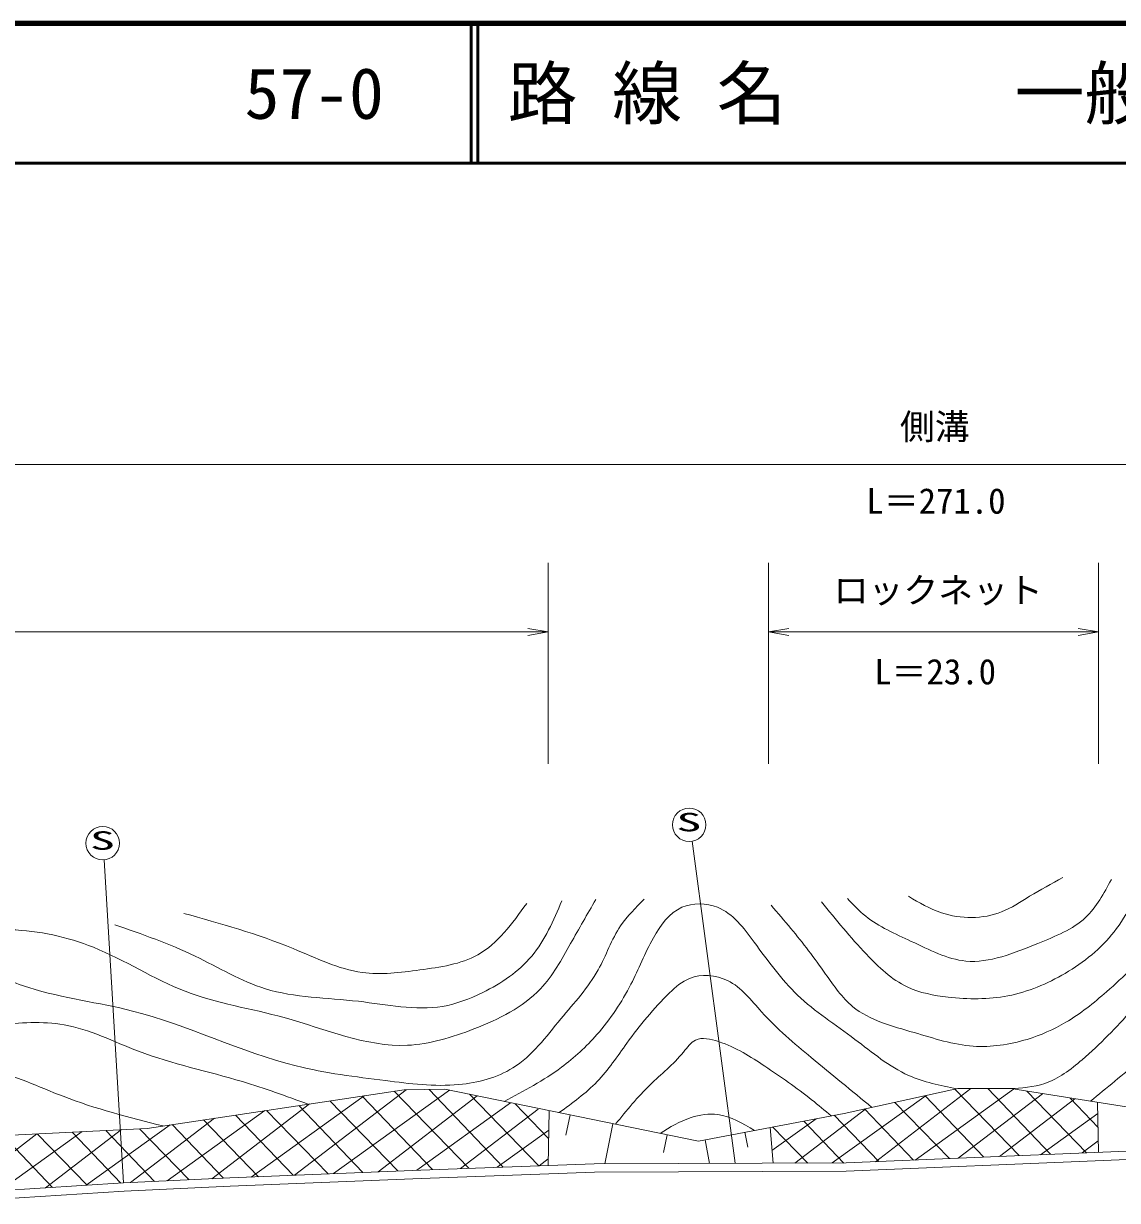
# Model space of a CAD drawing. Units: millimetres, scale not verified. Extents: x 40000 to 680000, y 20000 to 380000.
# Drawn here: x 145663 to 224106, y 295615 to 380000 of the extents above; entities that cross this region are included whole.
import ezdxf
from ezdxf.enums import TextEntityAlignment as Align

# ---------------------------------------------------------------- set-up
doc = ezdxf.new("R2010")
doc.units = ezdxf.units.MM
doc.header["$LTSCALE"] = 1000
for name, color, linetype, lineweight in [('M-BGD', 7, 'Continuous', 13), ('M-STR-STR3', 7, 'Continuous', 13), ('M-STR-STRC', 7, 'Continuous', 13), ('M-TTL', 7, 'Continuous', 13), ('M-TTL-LINE', 7, 'Continuous', 50)]:
    doc.layers.add(name, color=color, linetype=linetype, lineweight=lineweight)
doc.layers.add('M-TTL-TXT', color=7, linetype='Continuous')
doc.styles.add('ＭＳ ゴシック', font='')
doc.styles.get('ＭＳ ゴシック').set_extended_font_data('MS Gothic')

# ---------------------------------------------------------------- blocks, each defined once
blk = doc.blocks.new('open_arrow')
at = {"color": 0, "linetype": 'Continuous', "lineweight": -2}
blk.add_lwpolyline([(7.5, 1.25), (0, 0), (7.5, -1.25)], dxfattribs=at)

msp = doc.modelspace()

# ---------------------------------------------------------------- linework, layer by layer
at = {"layer": 'M-BGD'}
for p, q in [((154526, 300786), (172946, 303555)), ((170084, 303125), (161977, 297293)), ((173108, 303557), (165099, 297423)), ((176203, 303522), (167885, 297538)), ((169945, 303104), (174983, 297828)), ((178191, 303114), (171084, 297671)), ((172229, 303447), (177585, 297922)), ((172946, 303555), (175862, 303592)), ((174752, 303578), (180067, 298012)), ((175862, 303592), (194060, 299863)), ((177650, 303225), (182615, 298103)), ((210383, 303140), (203659, 298303)), ((204507, 301857), (212651, 303635)), ((213597, 303635), (206756, 298396)), ((216661, 303602), (209590, 298515)), ((210321, 303126), (214526, 298723)), ((212438, 303589), (217051, 298830)), ((212651, 303635), (216452, 303635)), ((218733, 303272), (212693, 298646)), ((214799, 303635), (219298, 298925)), ((216452, 303635), (229206, 301608)), ((217603, 303452), (221885, 299034)), ((220704, 302959), (222711, 300858)), ((166165, 302536), (159158, 297169)), ((165403, 302421), (169982, 297625)), ((167635, 302757), (172508, 297730)), ((180590, 302623), (173866, 297786)), ((182563, 302167), (176994, 297901)), ((180923, 302555), (183314, 300051)), ((206056, 302195), (200963, 298294)), ((205969, 302176), (209470, 298510)), ((208142, 302650), (212050, 298619)), ((221045, 302905), (215647, 298771)), ((222677, 302646), (222745, 299070)), ((159365, 301514), (153335, 296895)), ((162959, 302054), (155959, 297018)), ((158568, 301394), (162521, 297316)), ((160873, 301740), (165000, 297419)), ((163092, 302074), (167503, 297522)), ((183348, 302058), (183282, 298127)), ((184558, 300301), (184855, 301749)), ((194060, 299863), (204507, 301857)), ((202500, 301474), (199332, 299195)), ((201608, 301304), (204477, 298299)), ((203782, 301719), (206994, 298406)), ((222692, 301852), (218581, 298895)), ((137656, 299937), (154526, 300786)), ((149870, 300552), (143984, 296318)), ((152685, 300694), (147238, 296522)), ((149158, 300516), (152649, 296860)), ((156177, 301034), (150157, 296704)), ((151564, 300637), (155060, 296976)), ((153978, 300759), (157532, 297092)), ((156331, 301058), (160006, 297209)), ((183324, 300658), (179622, 297995)), ((187337, 298249), (187925, 301120)), ((197599, 299430), (197395, 300500)), ((199195, 300843), (199408, 298289)), ((199389, 300880), (201893, 298297)), ((146626, 300389), (141051, 296119)), ((144201, 300267), (147747, 296553)), ((146649, 300390), (150218, 296708)), ((191560, 299060), (191819, 300323)), ((194857, 298274), (194537, 299954)), ((222729, 299898), (221584, 299021)), ((223060, 299084), (239293, 299712)), ((204645, 298306), (223060, 299084)), ((223084, 298484), (239318, 299112)), ((174151, 297798), (186588, 298247)), ((183290, 298604), (182637, 298104)), ((186588, 298247), (204645, 298306)), ((204658, 297706), (223084, 298484)), ((152836, 296871), (160459, 297230)), ((160459, 297230), (174151, 297798)), ((160486, 296631), (174175, 297199)), ((174175, 297199), (186600, 297647)), ((186600, 297647), (204658, 297706)), ((142313, 296214), (152836, 296871)), ((142354, 295615), (152869, 296272)), ((152869, 296272), (160486, 296631))]:
    msp.add_line(p, q, dxfattribs=at)
for points, knots in [([(216351, 303635), (217221, 303682), (218091, 303728), (218888, 303995), (219877, 304326), (220753, 304997), (221572, 305703), (222869, 306822), (224022, 308031), (225135, 309265), (226022, 310250), (226884, 311249), (227721, 312340), (228339, 313145), (228944, 314000), (229770, 314487), (230342, 314823), (231019, 314984), (231722, 315121), (232576, 315288), (233467, 315419), (234211, 315170), (235173, 314847), (235886, 313887), (236651, 313072), (237713, 311939), (238873, 311085), (240067, 310193), (241232, 309321), (242428, 308413), (243776, 307899), (244878, 307479), (246081, 307322), (247192, 306874), (248273, 306438), (249267, 305727), (250363, 305459), (251552, 305169), (252860, 305399), (254121, 305654), (255747, 305984), (257293, 306356), (258854, 306728), (260801, 307191), (262773, 307653), (264759, 308045), (266150, 308320), (267549, 308561), (268956, 308631), (270710, 308718), (272477, 308539), (274226, 308289), (276434, 307974), (278614, 307546), (280814, 307265), (284361, 306811), (287961, 306740), (291550, 306728), (294173, 306719), (296791, 306741), (299406, 306874), (302584, 307036), (305758, 307362), (308922, 307655), (312053, 307945), (315174, 308204), (318340, 308387), (320105, 308489), (321884, 308568), (323562, 309070), (324848, 309455), (326075, 310089), (327173, 310876), (328553, 311864), (329731, 313093), (330881, 314340), (332001, 315554), (333095, 316785), (334297, 317903), (335260, 318797), (336291, 319619), (337323, 320440)], [0, 0, 0, 0, 1, 1, 1, 2, 2, 2, 3, 3, 3, 4, 4, 4, 5, 5, 5, 6, 6, 6, 7, 7, 7, 8, 8, 8, 9, 9, 9, 10, 10, 10, 11, 11, 11, 12, 12, 12, 13, 13, 13, 14, 14, 14, 15, 15, 15, 16, 16, 16, 17, 17, 17, 18, 18, 18, 19, 19, 19, 20, 20, 20, 21, 21, 21, 22, 22, 22, 23, 23, 23, 24, 24, 24, 25, 25, 25, 26, 26, 26, 27, 27, 27, 27]), ([(202882, 317024), (203917, 315754), (204952, 314484), (206103, 313267), (206975, 312345), (207914, 311453), (209031, 310924), (209930, 310499), (210943, 310308), (211959, 310193), (213404, 310029), (214854, 310018), (216253, 310290), (217688, 310569), (219069, 311145), (220352, 311900), (221694, 312690), (222929, 313677), (223866, 314877), (224848, 316135), (225504, 317629), (226159, 319123)], [0, 0, 0, 0, 1, 1, 1, 2, 2, 2, 3, 3, 3, 4, 4, 4, 5, 5, 5, 6, 6, 6, 7, 7, 7, 7]), ([(223671, 318635), (223132, 317634), (222593, 316633), (221816, 315902), (220902, 315042), (219658, 314556), (218400, 314048), (216677, 313351), (214926, 312613), (213228, 312779), (211903, 312908), (210611, 313587), (209324, 314194), (208166, 314740), (207014, 315228), (206054, 316000), (205584, 316377), (205160, 316823), (204737, 317268)], [0, 0, 0, 0, 1, 1, 1, 2, 2, 2, 3, 3, 3, 4, 4, 4, 5, 5, 5, 6, 6, 6, 6]), ([(209117, 317423), (209881, 316969), (210645, 316516), (211493, 316235), (212868, 315780), (214463, 315780), (215800, 316309), (216512, 316591), (217151, 317023), (217806, 317423), (218583, 317899), (219383, 318329), (220182, 318760)], [0, 0, 0, 0, 1, 1, 1, 2, 2, 2, 3, 3, 3, 4, 4, 4, 4]), ([(229038, 318000), (228319, 316654), (227599, 315309), (226696, 314096), (225731, 312801), (224558, 311657), (223329, 310583), (222405, 309775), (221449, 309005), (220401, 308387), (219531, 307874), (218598, 307464), (217620, 307167), (216368, 306787), (215044, 306590), (213764, 306679), (212330, 306779), (210950, 307237), (209519, 307655), (207953, 308112), (206325, 308521), (205127, 309509), (204361, 310141), (203771, 311010), (203175, 311852), (202372, 312985), (201556, 314068), (200686, 315121), (200225, 315680), (199748, 316230), (199271, 316780)], [0, 0, 0, 0, 1, 1, 1, 2, 2, 2, 3, 3, 3, 4, 4, 4, 5, 5, 5, 6, 6, 6, 7, 7, 7, 8, 8, 8, 9, 9, 9, 10, 10, 10, 10]), ([(67889, 305247), (71735, 305062), (75580, 304877), (79416, 304911), (82973, 304942), (86522, 305161), (90097, 305403), (93373, 305625), (96671, 305866), (99795, 306808), (101479, 307316), (103113, 308027), (104574, 309057), (105561, 309753), (106469, 310595), (107596, 310954), (108285, 311174), (109056, 311214), (109774, 311095), (111366, 310832), (112696, 309793), (114131, 308987), (115424, 308261), (116802, 307724), (118207, 307441), (121196, 306837), (124302, 307377), (127483, 307441), (129949, 307490), (132460, 307254), (134651, 308003), (136117, 308504), (137440, 309447), (138868, 310322), (140010, 311022), (141219, 311678), (142451, 311727), (143631, 311775), (144832, 311268), (146035, 310884), (148533, 310087), (151042, 309819), (153485, 309198), (157442, 308190), (161222, 306256), (165220, 305262), (167314, 304742), (169467, 304480), (171615, 304208), (173365, 303987), (175111, 303760), (176886, 303927), (178246, 304055), (179622, 304415), (180751, 305122), (182123, 305981), (183129, 307351), (184194, 308635), (185150, 309787), (186152, 310869), (186865, 312149), (187438, 313179), (187824, 314338), (188481, 315311), (188951, 316007), (189559, 316608), (190168, 317209)], [0, 0, 0, 0, 1, 1, 1, 2, 2, 2, 3, 3, 3, 4, 4, 4, 5, 5, 5, 6, 6, 6, 7, 7, 7, 8, 8, 8, 9, 9, 9, 10, 10, 10, 11, 11, 11, 12, 12, 12, 13, 13, 13, 14, 14, 14, 15, 15, 15, 16, 16, 16, 17, 17, 17, 18, 18, 18, 19, 19, 19, 20, 20, 20, 21, 21, 21, 22, 22, 22, 22]), ([(114294, 313045), (116150, 312639), (118007, 312234), (119877, 311784), (122794, 311082), (125745, 310270), (128702, 310433), (130641, 310540), (132582, 311067), (134375, 311874), (136029, 312618), (137556, 313601), (139238, 314215), (140968, 314847), (142862, 315089), (144731, 315026), (146776, 314957), (148791, 314523), (150674, 313765), (152935, 312855), (155006, 311478), (157248, 310613), (159512, 309740), (161951, 309388), (164362, 308722), (167325, 307904), (170246, 306613), (173187, 306741), (174785, 306811), (176390, 307300), (177960, 307912), (179741, 308606), (181478, 309459), (182733, 310793), (183609, 311725), (184251, 312892), (184894, 314035), (185493, 315100), (186094, 316143), (186695, 317187)], [0, 0, 0, 0, 1, 1, 1, 2, 2, 2, 3, 3, 3, 4, 4, 4, 5, 5, 5, 6, 6, 6, 7, 7, 7, 8, 8, 8, 9, 9, 9, 10, 10, 10, 11, 11, 11, 12, 12, 12, 13, 13, 13, 13]), ([(152205, 315386), (154152, 314711), (156098, 314036), (157969, 313135), (159650, 312325), (161270, 311332), (163011, 310793), (165118, 310142), (167402, 310154), (169675, 309893), (171718, 309658), (173752, 309203), (175709, 309533), (176695, 309699), (177662, 310065), (178590, 310523), (179924, 311181), (181177, 312030), (182102, 313135), (183056, 314274), (183660, 315685), (184263, 317097)], [0, 0, 0, 0, 1, 1, 1, 2, 2, 2, 3, 3, 3, 4, 4, 4, 5, 5, 5, 6, 6, 6, 7, 7, 7, 7]), ([(157158, 316196), (159788, 315464), (162417, 314732), (164993, 313675), (166632, 313002), (168250, 312197), (169945, 311964), (171287, 311780), (172676, 311954), (174088, 312144), (175545, 312340), (177026, 312554), (178230, 313225), (179663, 314023), (180702, 315470), (181742, 316917)], [0, 0, 0, 0, 1, 1, 1, 2, 2, 2, 3, 3, 3, 4, 4, 4, 5, 5, 5, 5]), ([(180130, 302717), (181546, 303468), (182962, 304218), (184241, 305166), (185164, 305851), (186016, 306638), (186779, 307509), (187742, 308607), (188564, 309837), (189219, 311120), (189773, 312205), (190207, 313328), (190829, 314438), (191335, 315342), (191965, 316238), (192879, 316634), (193650, 316968), (194623, 316946), (195416, 316634), (196549, 316189), (197313, 315154), (198051, 314145), (199054, 312775), (200007, 311455), (201174, 310339), (202404, 309164), (203871, 308217), (205273, 307167), (206530, 306226), (207735, 305203), (209129, 304581), (210204, 304101), (211392, 303860), (212579, 303619)], [0, 0, 0, 0, 1, 1, 1, 2, 2, 2, 3, 3, 3, 4, 4, 4, 5, 5, 5, 6, 6, 6, 7, 7, 7, 8, 8, 8, 9, 9, 9, 10, 10, 10, 11, 11, 11, 11]), ([(184069, 301910), (185027, 302605), (185986, 303299), (186795, 304141), (187595, 304973), (188248, 305950), (188929, 306892), (189855, 308172), (190833, 309388), (191988, 310500), (192419, 310915), (192874, 311315), (193418, 311534), (194260, 311873), (195314, 311778), (196147, 311380), (197157, 310898), (197841, 309972), (198589, 309136), (199682, 307915), (200913, 306884), (202154, 305857), (203594, 304666), (205046, 303479), (206498, 302292)], [0, 0, 0, 0, 1, 1, 1, 2, 2, 2, 3, 3, 3, 4, 4, 4, 5, 5, 5, 6, 6, 6, 7, 7, 7, 8, 8, 8, 8]), ([(222165, 302727), (223332, 303688), (224500, 304648), (225677, 305615), (226766, 306510), (227864, 307409), (229094, 308066), (230014, 308558), (231009, 308913), (232064, 309106), (233413, 309352), (234861, 309333), (236074, 308809), (237125, 308355), (237999, 307523), (238971, 306878), (240335, 305973), (241891, 305438), (243426, 304873), (245030, 304283), (246609, 303660), (248189, 303037)], [0, 0, 0, 0, 1, 1, 1, 2, 2, 2, 3, 3, 3, 4, 4, 4, 5, 5, 5, 6, 6, 6, 7, 7, 7, 7]), ([(68174, 302632), (71103, 302666), (74032, 302701), (76956, 302592), (80025, 302478), (83088, 302206), (86162, 302170), (88510, 302143), (90865, 302253), (93189, 302592), (96043, 303008), (98851, 303768), (101552, 304770), (103393, 305454), (105184, 306249), (107104, 306738), (107936, 306950), (108792, 307104), (109633, 307089), (111564, 307056), (113415, 306135), (115326, 305684), (117028, 305282), (118779, 305254), (120526, 305192), (122759, 305113), (124988, 304979), (127202, 305122), (129711, 305284), (132202, 305802), (134651, 306457), (136433, 306933), (138193, 307482), (139992, 307792), (141239, 308007), (142506, 308108), (143787, 308214), (145390, 308346), (147017, 308485), (148565, 308214), (150402, 307892), (152127, 306993), (153906, 306316), (156343, 305390), (158881, 304879), (161355, 304138), (162942, 303662), (164503, 303091), (166064, 302520)], [0, 0, 0, 0, 1, 1, 1, 2, 2, 2, 3, 3, 3, 4, 4, 4, 5, 5, 5, 6, 6, 6, 7, 7, 7, 8, 8, 8, 9, 9, 9, 10, 10, 10, 11, 11, 11, 12, 12, 12, 13, 13, 13, 14, 14, 14, 15, 15, 15, 16, 16, 16, 16]), ([(188113, 301082), (188908, 302066), (189703, 303050), (190590, 303909), (191383, 304676), (192250, 305343), (192992, 306258), (193259, 306587), (193510, 306947), (193847, 307112), (194309, 307338), (194933, 307194), (195502, 307005), (196787, 306579), (197789, 305927), (198812, 305243), (199939, 304490), (201092, 303699), (202175, 302841), (202653, 302463), (203117, 302071), (203581, 301680)], [0, 0, 0, 0, 1, 1, 1, 2, 2, 2, 3, 3, 3, 4, 4, 4, 5, 5, 5, 6, 6, 6, 7, 7, 7, 7]), ([(129510, 302840), (131465, 303262), (133420, 303684), (135354, 304208), (136634, 304555), (137904, 304946), (139219, 305122), (140546, 305299), (141918, 305256), (143225, 304981), (145051, 304597), (146748, 303759), (148495, 303084), (150827, 302182), (153246, 301570), (155666, 300958)], [0, 0, 0, 0, 1, 1, 1, 2, 2, 2, 3, 3, 3, 4, 4, 4, 5, 5, 5, 5]), ([(191313, 300426), (192022, 300863), (192730, 301300), (193526, 301560), (194145, 301761), (194817, 301856), (195448, 301773), (196384, 301651), (197231, 301141), (198079, 300630)], [0, 0, 0, 0, 1, 1, 1, 2, 2, 2, 3, 3, 3, 3])]:
    msp.add_open_spline(points, degree=3, knots=knots, dxfattribs=at)
at = {"layer": 'M-STR-STR3'}
for p, q in [((339884, 348387), (69725, 348387)), ((183282, 326931), (183282, 341329)), ((199093, 326931), (199093, 341329)), ((222745, 326931), (222745, 341329)), ((183282, 336375), (69725, 336375)), ((199093, 336375), (222745, 336375))]:
    msp.add_line(p, q, dxfattribs=at)
at = {"layer": 'M-STR-STRC'}
for p, q in [((193614, 321369), (196685, 298281)), ((151452, 320035), (152842, 296880))]:
    msp.add_line(p, q, dxfattribs=at)
for centre in [(193395, 322549), (151340, 321230)]:
    msp.add_circle(centre, 1200, dxfattribs=at)
at = {"layer": 'M-TTL', "color": 2, "lineweight": 140}
msp.add_line((680000, 380000), (40000, 380000), dxfattribs=at)
at = {"layer": 'M-TTL-LINE'}
for p, q in [((177750, 380000), (177750, 370000)), ((178250, 380000), (178250, 370000)), ((40000, 370000), (680000, 370000))]:
    msp.add_line(p, q, dxfattribs=at)

# ---------------------------------------------------------------- block references
at = {"layer": 'M-STR-STR3', "xscale": 193, "yscale": 193, "rotation": 180}
for p in [(183282, 336375), (222745, 336375)]:
    msp.add_blockref('open_arrow', p, dxfattribs=at)
at = {"layer": 'M-STR-STR3', "xscale": 193, "yscale": 193}
msp.add_blockref('open_arrow', (199093, 336375), dxfattribs=at)

# ---------------------------------------------------------------- texts
at = {"layer": 'M-STR-STR3', "style": 'ＭＳ ゴシック'}
for s, p in [('側溝', (208509, 349632)), ('L＝271.0', (206100, 344305)), ('ロックネット', (203753, 337904)), ('L＝23.0', (206663, 332065))]:
    msp.add_text(s, height=1833, dxfattribs=at).set_placement(p, align=Align.BOTTOM_LEFT)
at = {"layer": 'M-STR-STRC', "style": 'ＭＳ ゴシック', "width": 2}
for p in [(192476, 321686), (150422, 320367)]:
    msp.add_text('S', height=1320, dxfattribs=at).set_placement(p, align=Align.BOTTOM_LEFT)
at = {"layer": 'M-TTL-TXT', "style": 'ＭＳ ゴシック'}
for s, p in [('路 線 名', (180380, 375000)), ('一般国道262号', (216734, 375000)), ('57-0', (161521, 375000))]:
    msp.add_text(s, height=3666, dxfattribs=at).set_placement(p, align=Align.MIDDLE_LEFT)

doc.saveas('drawing.dxf')
